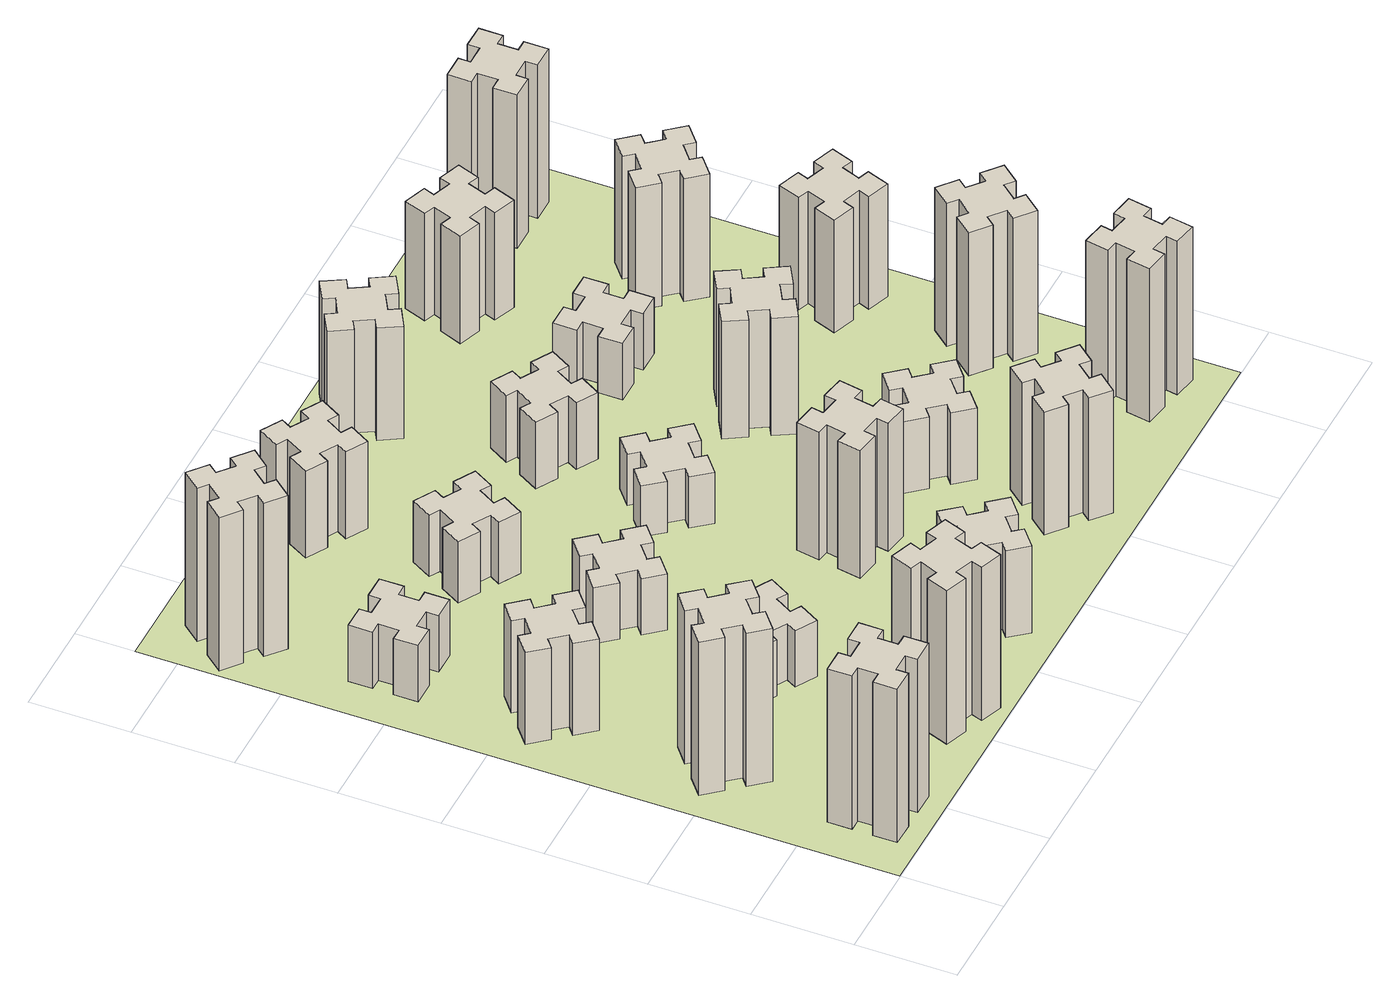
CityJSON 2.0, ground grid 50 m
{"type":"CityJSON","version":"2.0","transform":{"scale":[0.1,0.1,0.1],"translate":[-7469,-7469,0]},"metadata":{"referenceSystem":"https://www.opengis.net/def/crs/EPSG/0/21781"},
"CityObjects":{
"building1":{"type":"Building","attributes":{"class":"1000","function":"1000","usage":"1000","yearOfConstruction":2016,"roofType":"1000","measuredHeight":90,"storeysAboveGround":30,"storeysBelowGround":0},"geometry":[{"type":"Solid","lod":"1","boundaries":[[[[0,1,2,3,4,5,6,7,8,9,10,11,12,13,14,15,16,17,18,19]],[[17,16,20,21]],[[16,15,22,20]],[[15,14,23,22]],[[14,13,24,23]],[[13,12,25,24]],[[12,11,26,25]],[[11,10,27,26]],[[10,9,28,27]],[[9,8,29,28]],[[8,7,30,29]],[[7,6,31,30]],[[6,5,32,31]],[[5,4,33,32]],[[4,3,34,33]],[[3,2,35,34]],[[2,1,36,35]],[[1,0,37,36]],[[0,19,38,37]],[[19,18,39,38]],[[18,17,21,39]],[[24,25,26,27,28,29,30,31,32,33,34,35,36,37,38,39,21,20,22,23]]]]}]},
"building2":{"type":"Building","attributes":{"class":"1000","function":"1000","usage":"1000","yearOfConstruction":2016,"roofType":"1000","measuredHeight":90,"storeysAboveGround":30,"storeysBelowGround":0},"geometry":[{"type":"Solid","lod":"1","boundaries":[[[[40,41,42,43,44,45,46,47,48,49,50,51,52,53,54,55,56,57,58,59]],[[57,56,60,61]],[[56,55,62,60]],[[55,54,63,62]],[[54,53,64,63]],[[53,52,65,64]],[[52,51,66,65]],[[51,50,67,66]],[[50,49,68,67]],[[49,48,69,68]],[[48,47,70,69]],[[47,46,71,70]],[[46,45,72,71]],[[45,44,73,72]],[[44,43,74,73]],[[43,42,75,74]],[[42,41,76,75]],[[41,40,77,76]],[[40,59,78,77]],[[59,58,79,78]],[[58,57,61,79]],[[64,65,66,67,68,69,70,71,72,73,74,75,76,77,78,79,61,60,62,63]]]]}]},
"building3":{"type":"Building","attributes":{"class":"1000","function":"1000","usage":"1000","yearOfConstruction":2016,"roofType":"1000","measuredHeight":54,"storeysAboveGround":30,"storeysBelowGround":0},"geometry":[{"type":"Solid","lod":"1","boundaries":[[[[80,81,82,83,84,85,86,87,88,89,90,91,92,93,94,95,96,97,98,99]],[[97,96,100,101]],[[96,95,102,100]],[[95,94,103,102]],[[94,93,104,103]],[[93,92,105,104]],[[92,91,106,105]],[[91,90,107,106]],[[90,89,108,107]],[[89,88,109,108]],[[88,87,110,109]],[[87,86,111,110]],[[86,85,112,111]],[[85,84,113,112]],[[84,83,114,113]],[[83,82,115,114]],[[82,81,116,115]],[[81,80,117,116]],[[80,99,118,117]],[[99,98,119,118]],[[98,97,101,119]],[[104,105,106,107,108,109,110,111,112,113,114,115,116,117,118,119,101,100,102,103]]]]}]},
"building4":{"type":"Building","attributes":{"class":"1000","function":"1000","usage":"1000","yearOfConstruction":2016,"roofType":"1000","measuredHeight":33,"storeysAboveGround":30,"storeysBelowGround":0},"geometry":[{"type":"Solid","lod":"1","boundaries":[[[[120,121,122,123,124,125,126,127,128,129,130,131,132,133,134,135,136,137,138,139]],[[137,136,140,141]],[[136,135,142,140]],[[135,134,143,142]],[[134,133,144,143]],[[133,132,145,144]],[[132,131,146,145]],[[131,130,147,146]],[[130,129,148,147]],[[129,128,149,148]],[[128,127,150,149]],[[127,126,151,150]],[[126,125,152,151]],[[125,124,153,152]],[[124,123,154,153]],[[123,122,155,154]],[[122,121,156,155]],[[121,120,157,156]],[[120,139,158,157]],[[139,138,159,158]],[[138,137,141,159]],[[144,145,146,147,148,149,150,151,152,153,154,155,156,157,158,159,141,140,142,143]]]]}]},
"building5":{"type":"Building","attributes":{"class":"1000","function":"1000","usage":"1000","yearOfConstruction":2016,"roofType":"1000","measuredHeight":90,"storeysAboveGround":30,"storeysBelowGround":0},"geometry":[{"type":"Solid","lod":"1","boundaries":[[[[160,161,162,163,164,165,166,167,168,169,170,171,172,173,174,175,176,177,178,179]],[[177,176,180,181]],[[176,175,182,180]],[[175,174,183,182]],[[174,173,184,183]],[[173,172,185,184]],[[172,171,186,185]],[[171,170,187,186]],[[170,169,188,187]],[[169,168,189,188]],[[168,167,190,189]],[[167,166,191,190]],[[166,165,192,191]],[[165,164,193,192]],[[164,163,194,193]],[[163,162,195,194]],[[162,161,196,195]],[[161,160,197,196]],[[160,179,198,197]],[[179,178,199,198]],[[178,177,181,199]],[[184,185,186,187,188,189,190,191,192,193,194,195,196,197,198,199,181,180,182,183]]]]}]},
"building6":{"type":"Building","attributes":{"class":"1000","function":"1000","usage":"1000","yearOfConstruction":2016,"roofType":"1000","measuredHeight":90,"storeysAboveGround":30,"storeysBelowGround":0},"geometry":[{"type":"Solid","lod":"1","boundaries":[[[[200,201,202,203,204,205,206,207,208,209,210,211,212,213,214,215,216,217,218,219]],[[217,216,220,221]],[[216,215,222,220]],[[215,214,223,222]],[[214,213,224,223]],[[213,212,225,224]],[[212,211,226,225]],[[211,210,227,226]],[[210,209,228,227]],[[209,208,229,228]],[[208,207,230,229]],[[207,206,231,230]],[[206,205,232,231]],[[205,204,233,232]],[[204,203,234,233]],[[203,202,235,234]],[[202,201,236,235]],[[201,200,237,236]],[[200,219,238,237]],[[219,218,239,238]],[[218,217,221,239]],[[224,225,226,227,228,229,230,231,232,233,234,235,236,237,238,239,221,220,222,223]]]]}]},
"building7":{"type":"Building","attributes":{"class":"1000","function":"1000","usage":"1000","yearOfConstruction":2016,"roofType":"1000","measuredHeight":33,"storeysAboveGround":30,"storeysBelowGround":0},"geometry":[{"type":"Solid","lod":"1","boundaries":[[[[240,241,242,243,244,245,246,247,248,249,250,251,252,253,254,255,256,257,258,259]],[[257,256,260,261]],[[256,255,262,260]],[[255,254,263,262]],[[254,253,264,263]],[[253,252,265,264]],[[252,251,266,265]],[[251,250,267,266]],[[250,249,268,267]],[[249,248,269,268]],[[248,247,270,269]],[[247,246,271,270]],[[246,245,272,271]],[[245,244,273,272]],[[244,243,274,273]],[[243,242,275,274]],[[242,241,276,275]],[[241,240,277,276]],[[240,259,278,277]],[[259,258,279,278]],[[258,257,261,279]],[[264,265,266,267,268,269,270,271,272,273,274,275,276,277,278,279,261,260,262,263]]]]}]},
"building8":{"type":"Building","attributes":{"class":"1000","function":"1000","usage":"1000","yearOfConstruction":2016,"roofType":"1000","measuredHeight":33,"storeysAboveGround":30,"storeysBelowGround":0},"geometry":[{"type":"Solid","lod":"1","boundaries":[[[[280,281,282,283,284,285,286,287,288,289,290,291,292,293,294,295,296,297,298,299]],[[297,296,300,301]],[[296,295,302,300]],[[295,294,303,302]],[[294,293,304,303]],[[293,292,305,304]],[[292,291,306,305]],[[291,290,307,306]],[[290,289,308,307]],[[289,288,309,308]],[[288,287,310,309]],[[287,286,311,310]],[[286,285,312,311]],[[285,284,313,312]],[[284,283,314,313]],[[283,282,315,314]],[[282,281,316,315]],[[281,280,317,316]],[[280,299,318,317]],[[299,298,319,318]],[[298,297,301,319]],[[304,305,306,307,308,309,310,311,312,313,314,315,316,317,318,319,301,300,302,303]]]]}]},
"building9":{"type":"Building","attributes":{"class":"1000","function":"1000","usage":"1000","yearOfConstruction":2016,"roofType":"1000","measuredHeight":51,"storeysAboveGround":30,"storeysBelowGround":0},"geometry":[{"type":"Solid","lod":"1","boundaries":[[[[320,321,322,323,324,325,326,327,328,329,330,331,332,333,334,335,336,337,338,339]],[[337,336,340,341]],[[336,335,342,340]],[[335,334,343,342]],[[334,333,344,343]],[[333,332,345,344]],[[332,331,346,345]],[[331,330,347,346]],[[330,329,348,347]],[[329,328,349,348]],[[328,327,350,349]],[[327,326,351,350]],[[326,325,352,351]],[[325,324,353,352]],[[324,323,354,353]],[[323,322,355,354]],[[322,321,356,355]],[[321,320,357,356]],[[320,339,358,357]],[[339,338,359,358]],[[338,337,341,359]],[[344,345,346,347,348,349,350,351,352,353,354,355,356,357,358,359,341,340,342,343]]]]}]},
"building10":{"type":"Building","attributes":{"class":"1000","function":"1000","usage":"1000","yearOfConstruction":2016,"roofType":"1000","measuredHeight":36,"storeysAboveGround":30,"storeysBelowGround":0},"geometry":[{"type":"Solid","lod":"1","boundaries":[[[[360,361,362,363,364,365,366,367,368,369,370,371,372,373,374,375,376,377,378,379]],[[377,376,380,381]],[[376,375,382,380]],[[375,374,383,382]],[[374,373,384,383]],[[373,372,385,384]],[[372,371,386,385]],[[371,370,387,386]],[[370,369,388,387]],[[369,368,389,388]],[[368,367,390,389]],[[367,366,391,390]],[[366,365,392,391]],[[365,364,393,392]],[[364,363,394,393]],[[363,362,395,394]],[[362,361,396,395]],[[361,360,397,396]],[[360,379,398,397]],[[379,378,399,398]],[[378,377,381,399]],[[384,385,386,387,388,389,390,391,392,393,394,395,396,397,398,399,381,380,382,383]]]]}]},
"building11":{"type":"Building","attributes":{"class":"1000","function":"1000","usage":"1000","yearOfConstruction":2016,"roofType":"1000","measuredHeight":51,"storeysAboveGround":30,"storeysBelowGround":0},"geometry":[{"type":"Solid","lod":"1","boundaries":[[[[400,401,402,403,404,405,406,407,408,409,410,411,412,413,414,415,416,417,418,419]],[[417,416,420,421]],[[416,415,422,420]],[[415,414,423,422]],[[414,413,424,423]],[[413,412,425,424]],[[412,411,426,425]],[[411,410,427,426]],[[410,409,428,427]],[[409,408,429,428]],[[408,407,430,429]],[[407,406,431,430]],[[406,405,432,431]],[[405,404,433,432]],[[404,403,434,433]],[[403,402,435,434]],[[402,401,436,435]],[[401,400,437,436]],[[400,419,438,437]],[[419,418,439,438]],[[418,417,421,439]],[[424,425,426,427,428,429,430,431,432,433,434,435,436,437,438,439,421,420,422,423]]]]}]},
"building12":{"type":"Building","attributes":{"class":"1000","function":"1000","usage":"1000","yearOfConstruction":2016,"roofType":"1000","measuredHeight":75,"storeysAboveGround":30,"storeysBelowGround":0},"geometry":[{"type":"Solid","lod":"1","boundaries":[[[[440,441,442,443,444,445,446,447,448,449,450,451,452,453,454,455,456,457,458,459]],[[457,456,460,461]],[[456,455,462,460]],[[455,454,463,462]],[[454,453,464,463]],[[453,452,465,464]],[[452,451,466,465]],[[451,450,467,466]],[[450,449,468,467]],[[449,448,469,468]],[[448,447,470,469]],[[447,446,471,470]],[[446,445,472,471]],[[445,444,473,472]],[[444,443,474,473]],[[443,442,475,474]],[[442,441,476,475]],[[441,440,477,476]],[[440,459,478,477]],[[459,458,479,478]],[[458,457,461,479]],[[464,465,466,467,468,469,470,471,472,473,474,475,476,477,478,479,461,460,462,463]]]]}]},
"building13":{"type":"Building","attributes":{"class":"1000","function":"1000","usage":"1000","yearOfConstruction":2016,"roofType":"1000","measuredHeight":30,"storeysAboveGround":30,"storeysBelowGround":0},"geometry":[{"type":"Solid","lod":"1","boundaries":[[[[480,481,482,483,484,485,486,487,488,489,490,491,492,493,494,495,496,497,498,499]],[[497,496,500,501]],[[496,495,502,500]],[[495,494,503,502]],[[494,493,504,503]],[[493,492,505,504]],[[492,491,506,505]],[[491,490,507,506]],[[490,489,508,507]],[[489,488,509,508]],[[488,487,510,509]],[[487,486,511,510]],[[486,485,512,511]],[[485,484,513,512]],[[484,483,514,513]],[[483,482,515,514]],[[482,481,516,515]],[[481,480,517,516]],[[480,499,518,517]],[[499,498,519,518]],[[498,497,501,519]],[[504,505,506,507,508,509,510,511,512,513,514,515,516,517,518,519,501,500,502,503]]]]}]},
"building14":{"type":"Building","attributes":{"class":"1000","function":"1000","usage":"1000","yearOfConstruction":2016,"roofType":"1000","measuredHeight":72,"storeysAboveGround":30,"storeysBelowGround":0},"geometry":[{"type":"Solid","lod":"1","boundaries":[[[[520,521,522,523,524,525,526,527,528,529,530,531,532,533,534,535,536,537,538,539]],[[537,536,540,541]],[[536,535,542,540]],[[535,534,543,542]],[[534,533,544,543]],[[533,532,545,544]],[[532,531,546,545]],[[531,530,547,546]],[[530,529,548,547]],[[529,528,549,548]],[[528,527,550,549]],[[527,526,551,550]],[[526,525,552,551]],[[525,524,553,552]],[[524,523,554,553]],[[523,522,555,554]],[[522,521,556,555]],[[521,520,557,556]],[[520,539,558,557]],[[539,538,559,558]],[[538,537,541,559]],[[544,545,546,547,548,549,550,551,552,553,554,555,556,557,558,559,541,540,542,543]]]]}]},
"building15":{"type":"Building","attributes":{"class":"1000","function":"1000","usage":"1000","yearOfConstruction":2016,"roofType":"1000","measuredHeight":39,"storeysAboveGround":30,"storeysBelowGround":0},"geometry":[{"type":"Solid","lod":"1","boundaries":[[[[560,561,562,563,564,565,566,567,568,569,570,571,572,573,574,575,576,577,578,579]],[[577,576,580,581]],[[576,575,582,580]],[[575,574,583,582]],[[574,573,584,583]],[[573,572,585,584]],[[572,571,586,585]],[[571,570,587,586]],[[570,569,588,587]],[[569,568,589,588]],[[568,567,590,589]],[[567,566,591,590]],[[566,565,592,591]],[[565,564,593,592]],[[564,563,594,593]],[[563,562,595,594]],[[562,561,596,595]],[[561,560,597,596]],[[560,579,598,597]],[[579,578,599,598]],[[578,577,581,599]],[[584,585,586,587,588,589,590,591,592,593,594,595,596,597,598,599,581,580,582,583]]]]}]},
"building16":{"type":"Building","attributes":{"class":"1000","function":"1000","usage":"1000","yearOfConstruction":2016,"roofType":"1000","measuredHeight":66,"storeysAboveGround":30,"storeysBelowGround":0},"geometry":[{"type":"Solid","lod":"1","boundaries":[[[[600,601,602,603,604,605,606,607,608,609,610,611,612,613,614,615,616,617,618,619]],[[617,616,620,621]],[[616,615,622,620]],[[615,614,623,622]],[[614,613,624,623]],[[613,612,625,624]],[[612,611,626,625]],[[611,610,627,626]],[[610,609,628,627]],[[609,608,629,628]],[[608,607,630,629]],[[607,606,631,630]],[[606,605,632,631]],[[605,604,633,632]],[[604,603,634,633]],[[603,602,635,634]],[[602,601,636,635]],[[601,600,637,636]],[[600,619,638,637]],[[619,618,639,638]],[[618,617,621,639]],[[624,625,626,627,628,629,630,631,632,633,634,635,636,637,638,639,621,620,622,623]]]]}]},
"building17":{"type":"Building","attributes":{"class":"1000","function":"1000","usage":"1000","yearOfConstruction":2016,"roofType":"1000","measuredHeight":42,"storeysAboveGround":30,"storeysBelowGround":0},"geometry":[{"type":"Solid","lod":"1","boundaries":[[[[640,641,642,643,644,645,646,647,648,649,650,651,652,653,654,655,656,657,658,659]],[[657,656,660,661]],[[656,655,662,660]],[[655,654,663,662]],[[654,653,664,663]],[[653,652,665,664]],[[652,651,666,665]],[[651,650,667,666]],[[650,649,668,667]],[[649,648,669,668]],[[648,647,670,669]],[[647,646,671,670]],[[646,645,672,671]],[[645,644,673,672]],[[644,643,674,673]],[[643,642,675,674]],[[642,641,676,675]],[[641,640,677,676]],[[640,659,678,677]],[[659,658,679,678]],[[658,657,661,679]],[[664,665,666,667,668,669,670,671,672,673,674,675,676,677,678,679,661,660,662,663]]]]}]},
"building18":{"type":"Building","attributes":{"class":"1000","function":"1000","usage":"1000","yearOfConstruction":2016,"roofType":"1000","measuredHeight":69,"storeysAboveGround":30,"storeysBelowGround":0},"geometry":[{"type":"Solid","lod":"1","boundaries":[[[[680,681,682,683,684,685,686,687,688,689,690,691,692,693,694,695,696,697,698,699]],[[697,696,700,701]],[[696,695,702,700]],[[695,694,703,702]],[[694,693,704,703]],[[693,692,705,704]],[[692,691,706,705]],[[691,690,707,706]],[[690,689,708,707]],[[689,688,709,708]],[[688,687,710,709]],[[687,686,711,710]],[[686,685,712,711]],[[685,684,713,712]],[[684,683,714,713]],[[683,682,715,714]],[[682,681,716,715]],[[681,680,717,716]],[[680,699,718,717]],[[699,698,719,718]],[[698,697,701,719]],[[704,705,706,707,708,709,710,711,712,713,714,715,716,717,718,719,701,700,702,703]]]]}]},
"building19":{"type":"Building","attributes":{"class":"1000","function":"1000","usage":"1000","yearOfConstruction":2016,"roofType":"1000","measuredHeight":33,"storeysAboveGround":30,"storeysBelowGround":0},"geometry":[{"type":"Solid","lod":"1","boundaries":[[[[720,721,722,723,724,725,726,727,728,729,730,731,732,733,734,735,736,737,738,739]],[[737,736,740,741]],[[736,735,742,740]],[[735,734,743,742]],[[734,733,744,743]],[[733,732,745,744]],[[732,731,746,745]],[[731,730,747,746]],[[730,729,748,747]],[[729,728,749,748]],[[728,727,750,749]],[[727,726,751,750]],[[726,725,752,751]],[[725,724,753,752]],[[724,723,754,753]],[[723,722,755,754]],[[722,721,756,755]],[[721,720,757,756]],[[720,739,758,757]],[[739,738,759,758]],[[738,737,741,759]],[[744,745,746,747,748,749,750,751,752,753,754,755,756,757,758,759,741,740,742,743]]]]}]},
"building20":{"type":"Building","attributes":{"class":"1000","function":"1000","usage":"1000","yearOfConstruction":2016,"roofType":"1000","measuredHeight":90,"storeysAboveGround":30,"storeysBelowGround":0},"geometry":[{"type":"Solid","lod":"1","boundaries":[[[[760,761,762,763,764,765,766,767,768,769,770,771,772,773,774,775,776,777,778,779]],[[777,776,780,781]],[[776,775,782,780]],[[775,774,783,782]],[[774,773,784,783]],[[773,772,785,784]],[[772,771,786,785]],[[771,770,787,786]],[[770,769,788,787]],[[769,768,789,788]],[[768,767,790,789]],[[767,766,791,790]],[[766,765,792,791]],[[765,764,793,792]],[[764,763,794,793]],[[763,762,795,794]],[[762,761,796,795]],[[761,760,797,796]],[[760,779,798,797]],[[779,778,799,798]],[[778,777,781,799]],[[784,785,786,787,788,789,790,791,792,793,794,795,796,797,798,799,781,780,782,783]]]]}]},
"building21":{"type":"Building","attributes":{"class":"1000","function":"1000","usage":"1000","yearOfConstruction":2016,"roofType":"1000","measuredHeight":63,"storeysAboveGround":30,"storeysBelowGround":0},"geometry":[{"type":"Solid","lod":"1","boundaries":[[[[800,801,802,803,804,805,806,807,808,809,810,811,812,813,814,815,816,817,818,819]],[[817,816,820,821]],[[816,815,822,820]],[[815,814,823,822]],[[814,813,824,823]],[[813,812,825,824]],[[812,811,826,825]],[[811,810,827,826]],[[810,809,828,827]],[[809,808,829,828]],[[808,807,830,829]],[[807,806,831,830]],[[806,805,832,831]],[[805,804,833,832]],[[804,803,834,833]],[[803,802,835,834]],[[802,801,836,835]],[[801,800,837,836]],[[800,819,838,837]],[[819,818,839,838]],[[818,817,821,839]],[[824,825,826,827,828,829,830,831,832,833,834,835,836,837,838,839,821,820,822,823]]]]}]},
"building22":{"type":"Building","attributes":{"class":"1000","function":"1000","usage":"1000","yearOfConstruction":2016,"roofType":"1000","measuredHeight":84,"storeysAboveGround":30,"storeysBelowGround":0},"geometry":[{"type":"Solid","lod":"1","boundaries":[[[[840,841,842,843,844,845,846,847,848,849,850,851,852,853,854,855,856,857,858,859]],[[857,856,860,861]],[[856,855,862,860]],[[855,854,863,862]],[[854,853,864,863]],[[853,852,865,864]],[[852,851,866,865]],[[851,850,867,866]],[[850,849,868,867]],[[849,848,869,868]],[[848,847,870,869]],[[847,846,871,870]],[[846,845,872,871]],[[845,844,873,872]],[[844,843,874,873]],[[843,842,875,874]],[[842,841,876,875]],[[841,840,877,876]],[[840,859,878,877]],[[859,858,879,878]],[[858,857,861,879]],[[864,865,866,867,868,869,870,871,872,873,874,875,876,877,878,879,861,860,862,863]]]]}]},
"building23":{"type":"Building","attributes":{"class":"1000","function":"1000","usage":"1000","yearOfConstruction":2016,"roofType":"1000","measuredHeight":66,"storeysAboveGround":30,"storeysBelowGround":0},"geometry":[{"type":"Solid","lod":"1","boundaries":[[[[880,881,882,883,884,885,886,887,888,889,890,891,892,893,894,895,896,897,898,899]],[[897,896,900,901]],[[896,895,902,900]],[[895,894,903,902]],[[894,893,904,903]],[[893,892,905,904]],[[892,891,906,905]],[[891,890,907,906]],[[890,889,908,907]],[[889,888,909,908]],[[888,887,910,909]],[[887,886,911,910]],[[886,885,912,911]],[[885,884,913,912]],[[884,883,914,913]],[[883,882,915,914]],[[882,881,916,915]],[[881,880,917,916]],[[880,899,918,917]],[[899,898,919,918]],[[898,897,901,919]],[[904,905,906,907,908,909,910,911,912,913,914,915,916,917,918,919,901,900,902,903]]]]}]},
"building24":{"type":"Building","attributes":{"class":"1000","function":"1000","usage":"1000","yearOfConstruction":2016,"roofType":"1000","measuredHeight":72,"storeysAboveGround":30,"storeysBelowGround":0},"geometry":[{"type":"Solid","lod":"1","boundaries":[[[[920,921,922,923,924,925,926,927,928,929,930,931,932,933,934,935,936,937,938,939]],[[937,936,940,941]],[[936,935,942,940]],[[935,934,943,942]],[[934,933,944,943]],[[933,932,945,944]],[[932,931,946,945]],[[931,930,947,946]],[[930,929,948,947]],[[929,928,949,948]],[[928,927,950,949]],[[927,926,951,950]],[[926,925,952,951]],[[925,924,953,952]],[[924,923,954,953]],[[923,922,955,954]],[[922,921,956,955]],[[921,920,957,956]],[[920,939,958,957]],[[939,938,959,958]],[[938,937,941,959]],[[944,945,946,947,948,949,950,951,952,953,954,955,956,957,958,959,941,940,942,943]]]]}]},
"building25":{"type":"Building","attributes":{"class":"1000","function":"1000","usage":"1000","yearOfConstruction":2016,"roofType":"1000","measuredHeight":90,"storeysAboveGround":30,"storeysBelowGround":0},"geometry":[{"type":"Solid","lod":"1","boundaries":[[[[960,961,962,963,964,965,966,967,968,969,970,971,972,973,974,975,976,977,978,979]],[[977,976,980,981]],[[976,975,982,980]],[[975,974,983,982]],[[974,973,984,983]],[[973,972,985,984]],[[972,971,986,985]],[[971,970,987,986]],[[970,969,988,987]],[[969,968,989,988]],[[968,967,990,989]],[[967,966,991,990]],[[966,965,992,991]],[[965,964,993,992]],[[964,963,994,993]],[[963,962,995,994]],[[962,961,996,995]],[[961,960,997,996]],[[960,979,998,997]],[[979,978,999,998]],[[978,977,981,999]],[[984,985,986,987,988,989,990,991,992,993,994,995,996,997,998,999,981,980,982,983]]]]}]},
"landuse1":{"type":"LandUse","attributes":{"name":"plot1","function":"1010"},"geometry":[{"type":"MultiSurface","lod":"1","boundaries":[[[1000,1001,1002,1003]]]}]}
},
"vertices":[
[265,325,0],[265,225,0],[205,225,0],[205,105,0],[325,105,0],[325,165,0],[425,165,0],[425,105,0],[545,105,0],[545,225,0],[485,225,0],[485,325,0],[545,325,0],[545,445,0],[425,445,0],[425,385,0],[325,385,0],[325,445,0],[205,445,0],[205,325,0],[325,385,900],[325,445,900],[425,385,900],[425,445,900],[545,445,900],[545,325,900],[485,325,900],[485,225,900],[545,225,900],[545,105,900],[425,105,900],[425,165,900],[325,165,900],[325,105,900],[205,105,900],[205,225,900],[265,225,900],[265,325,900],[205,325,900],[205,445,900],
[492,1048,0],[427,1124,0],[473,1163,0],[396,1255,0],[304,1178,0],[343,1132,0],[266,1067,0],[228,1113,0],[136,1036,0],[213,944,0],[259,983,0],[323,906,0],[277,868,0],[354,776,0],[446,853,0],[408,899,0],[484,963,0],[523,917,0],[615,994,0],[538,1086,0],[484,963,900],[523,917,900],[408,899,900],[446,853,900],[354,776,900],[277,868,900],[323,906,900],[259,983,900],[213,944,900],[136,1036,900],[228,1113,900],[266,1067,900],[343,1132,900],[304,1178,900],[396,1255,900],[473,1163,900],[427,1124,900],[492,1048,900],[538,1086,900],[615,994,900],
[492,1888,0],[427,1964,0],[473,2003,0],[396,2095,0],[304,2018,0],[343,1972,0],[266,1907,0],[228,1953,0],[136,1876,0],[213,1784,0],[259,1823,0],[323,1746,0],[277,1708,0],[354,1616,0],[446,1693,0],[408,1739,0],[484,1803,0],[523,1757,0],[615,1834,0],[538,1926,0],[484,1803,540],[523,1757,540],[408,1739,540],[446,1693,540],[354,1616,540],[277,1708,540],[323,1746,540],[259,1823,540],[213,1784,540],[136,1876,540],[228,1953,540],[266,1907,540],[343,1972,540],[304,2018,540],[396,2095,540],[473,2003,540],[427,1964,540],[492,1888,540],[538,1926,540],[615,1834,540],
[485,2545,0],[485,2645,0],[545,2645,0],[545,2765,0],[425,2765,0],[425,2705,0],[325,2705,0],[325,2765,0],[205,2765,0],[205,2645,0],[265,2645,0],[265,2545,0],[205,2545,0],[205,2425,0],[325,2425,0],[325,2485,0],[425,2485,0],[425,2425,0],[545,2425,0],[545,2545,0],[425,2485,330],[425,2425,330],[325,2485,330],[325,2425,330],[205,2425,330],[205,2545,330],[265,2545,330],[265,2645,330],[205,2645,330],[205,2765,330],[325,2765,330],[325,2705,330],[425,2705,330],[425,2765,330],[545,2765,330],[545,2645,330],[485,2645,330],[485,2545,330],[545,2545,330],[545,2425,330],
[1029,360,0],[995,266,0],[939,287,0],[897,174,0],[1010,133,0],[1031,189,0],[1125,155,0],[1104,99,0],[1217,57,0],[1258,170,0],[1202,191,0],[1236,285,0],[1292,264,0],[1333,377,0],[1220,418,0],[1200,362,0],[1106,396,0],[1127,452,0],[1014,493,0],[973,380,0],[1106,396,900],[1127,452,900],[1200,362,900],[1220,418,900],[1333,377,900],[1292,264,900],[1236,285,900],[1202,191,900],[1258,170,900],[1217,57,900],[1104,99,900],[1125,155,900],[1031,189,900],[1010,133,900],[897,174,900],[939,287,900],[995,266,900],[1029,360,900],[973,380,900],[1014,493,900],
[384,3387,0],[308,3452,0],[346,3498,0],[254,3575,0],[177,3483,0],[223,3444,0],[159,3368,0],[113,3406,0],[36,3314,0],[128,3237,0],[166,3283,0],[243,3219,0],[204,3173,0],[296,3096,0],[373,3188,0],[327,3226,0],[392,3303,0],[438,3264,0],[515,3356,0],[423,3433,0],[392,3303,900],[438,3264,900],[327,3226,900],[373,3188,900],[296,3096,900],[204,3173,900],[243,3219,900],[166,3283,900],[128,3237,900],[36,3314,900],[113,3406,900],[159,3368,900],[223,3444,900],[177,3483,900],[254,3575,900],[346,3498,900],[308,3452,900],[384,3387,900],[423,3433,900],[515,3356,900],
[1086,1017,0],[1136,1104,0],[1188,1074,0],[1248,1178,0],[1144,1238,0],[1114,1186,0],[1027,1236,0],[1057,1288,0],[953,1348,0],[893,1244,0],[945,1214,0],[895,1127,0],[843,1157,0],[783,1053,0],[887,993,0],[917,1045,0],[1004,995,0],[974,943,0],[1078,883,0],[1138,987,0],[1004,995,330],[974,943,330],[917,1045,330],[887,993,330],[783,1053,330],[843,1157,330],[895,1127,330],[945,1214,330],[893,1244,330],[953,1348,330],[1057,1288,330],[1027,1236,330],[1114,1186,330],[1144,1238,330],[1248,1178,330],[1188,1074,330],[1136,1104,330],[1086,1017,330],[1138,987,330],[1078,883,330],
[1083,1972,0],[1006,1907,0],[968,1953,0],[876,1876,0],[953,1784,0],[999,1823,0],[1063,1746,0],[1017,1708,0],[1094,1616,0],[1186,1693,0],[1148,1739,0],[1224,1803,0],[1263,1757,0],[1355,1834,0],[1278,1926,0],[1232,1888,0],[1167,1964,0],[1213,2003,0],[1136,2095,0],[1044,2018,0],[1167,1964,330],[1213,2003,330],[1232,1888,330],[1278,1926,330],[1355,1834,330],[1263,1757,330],[1224,1803,330],[1148,1739,330],[1186,1693,330],[1094,1616,330],[1017,1708,330],[1063,1746,330],[999,1823,330],[953,1784,330],[876,1876,330],[968,1953,330],[1006,1907,330],[1083,1972,330],[1044,2018,330],[1136,2095,330],
[1639,343,0],[1703,266,0],[1657,228,0],[1734,136,0],[1826,213,0],[1788,259,0],[1864,323,0],[1903,277,0],[1995,354,0],[1918,446,0],[1872,408,0],[1807,484,0],[1853,523,0],[1776,615,0],[1684,538,0],[1723,492,0],[1646,427,0],[1608,473,0],[1516,396,0],[1593,304,0],[1646,427,510],[1608,473,510],[1723,492,510],[1684,538,510],[1776,615,510],[1853,523,510],[1807,484,510],[1872,408,510],[1918,446,510],[1995,354,510],[1903,277,510],[1864,323,510],[1788,259,510],[1826,213,510],[1734,136,510],[1657,228,510],[1703,266,510],[1639,343,510],[1593,304,510],[1516,396,510],
[1017,2525,0],[1104,2475,0],[1074,2423,0],[1178,2363,0],[1238,2467,0],[1186,2497,0],[1236,2584,0],[1288,2554,0],[1348,2658,0],[1244,2718,0],[1214,2666,0],[1127,2716,0],[1157,2768,0],[1053,2828,0],[993,2724,0],[1045,2694,0],[995,2607,0],[943,2637,0],[883,2533,0],[987,2473,0],[995,2607,360],[943,2637,360],[1045,2694,360],[993,2724,360],[1053,2828,360],[1157,2768,360],[1127,2716,360],[1214,2666,360],[1244,2718,360],[1348,2658,360],[1288,2554,360],[1236,2584,360],[1186,2497,360],[1238,2467,360],[1178,2363,360],[1074,2423,360],[1104,2475,360],[1017,2525,360],[987,2473,360],[883,2533,360],
[1214,3406,0],[1127,3456,0],[1157,3508,0],[1053,3568,0],[993,3464,0],[1045,3434,0],[995,3347,0],[943,3377,0],[883,3273,0],[987,3213,0],[1017,3265,0],[1104,3215,0],[1074,3163,0],[1178,3103,0],[1238,3207,0],[1186,3237,0],[1236,3324,0],[1288,3294,0],[1348,3398,0],[1244,3458,0],[1236,3324,510],[1288,3294,510],[1186,3237,510],[1238,3207,510],[1178,3103,510],[1074,3163,510],[1104,3215,510],[1017,3265,510],[987,3213,510],[883,3273,510],[943,3377,510],[995,3347,510],[1045,3434,510],[993,3464,510],[1053,3568,510],[1157,3508,510],[1127,3456,510],[1214,3406,510],[1244,3458,510],[1348,3398,510],
[2055,1047,0],[2072,1145,0],[2131,1135,0],[2152,1253,0],[2034,1274,0],[2024,1215,0],[1925,1232,0],[1936,1291,0],[1817,1312,0],[1797,1194,0],[1856,1184,0],[1838,1085,0],[1779,1096,0],[1758,977,0],[1877,957,0],[1887,1016,0],[1985,998,0],[1975,939,0],[2093,918,0],[2114,1037,0],[1985,998,750],[1975,939,750],[1887,1016,750],[1877,957,750],[1758,977,750],[1779,1096,750],[1838,1085,750],[1856,1184,750],[1797,1194,750],[1817,1312,750],[1936,1291,750],[1925,1232,750],[2024,1215,750],[2034,1274,750],[2152,1253,750],[2131,1135,750],[2072,1145,750],[2055,1047,750],[2114,1037,750],[2093,918,750],
[1972,1988,0],[1907,2064,0],[1953,2103,0],[1876,2195,0],[1784,2118,0],[1823,2072,0],[1746,2007,0],[1708,2053,0],[1616,1976,0],[1693,1884,0],[1739,1923,0],[1803,1846,0],[1757,1808,0],[1834,1716,0],[1926,1793,0],[1888,1839,0],[1964,1903,0],[2003,1857,0],[2095,1934,0],[2018,2026,0],[1964,1903,300],[2003,1857,300],[1888,1839,300],[1926,1793,300],[1834,1716,300],[1757,1808,300],[1803,1846,300],[1739,1923,300],[1693,1884,300],[1616,1976,300],[1708,2053,300],[1746,2007,300],[1823,2072,300],[1784,2118,300],[1876,2195,300],[1953,2103,300],[1907,2064,300],[1972,1988,300],[2018,2026,300],[2095,1934,300],
[2486,323,0],[2563,259,0],[2524,213,0],[2616,136,0],[2693,228,0],[2647,266,0],[2712,343,0],[2758,304,0],[2835,396,0],[2743,473,0],[2704,427,0],[2628,492,0],[2666,538,0],[2574,615,0],[2497,523,0],[2543,484,0],[2479,408,0],[2433,446,0],[2356,354,0],[2448,277,0],[2479,408,720],[2433,446,720],[2543,484,720],[2497,523,720],[2574,615,720],[2666,538,720],[2628,492,720],[2704,427,720],[2743,473,720],[2835,396,720],[2758,304,720],[2712,343,720],[2647,266,720],[2693,228,720],[2616,136,720],[2524,213,720],[2563,259,720],[2486,323,720],[2448,277,720],[2356,354,720],
[2026,2497,0],[2076,2584,0],[2128,2554,0],[2188,2658,0],[2084,2718,0],[2054,2666,0],[1967,2716,0],[1997,2768,0],[1893,2828,0],[1833,2724,0],[1885,2694,0],[1835,2607,0],[1783,2637,0],[1723,2533,0],[1827,2473,0],[1857,2525,0],[1944,2475,0],[1914,2423,0],[2018,2363,0],[2078,2467,0],[1944,2475,390],[1914,2423,390],[1857,2525,390],[1827,2473,390],[1723,2533,390],[1783,2637,390],[1835,2607,390],[1885,2694,390],[1833,2724,390],[1893,2828,390],[1997,2768,390],[1967,2716,390],[2054,2666,390],[2084,2718,390],[2188,2658,390],[2128,2554,390],[2076,2584,390],[2026,2497,390],[2078,2467,390],[2018,2363,390],
[1844,3556,0],[1757,3506,0],[1727,3558,0],[1623,3498,0],[1683,3394,0],[1735,3424,0],[1785,3337,0],[1733,3307,0],[1793,3203,0],[1897,3263,0],[1867,3315,0],[1954,3365,0],[1984,3313,0],[2088,3373,0],[2028,3477,0],[1976,3447,0],[1926,3534,0],[1978,3564,0],[1918,3668,0],[1814,3608,0],[1926,3534,660],[1978,3564,660],[1976,3447,660],[2028,3477,660],[2088,3373,660],[1984,3313,660],[1954,3365,660],[1867,3315,660],[1897,3263,660],[1793,3203,660],[1733,3307,660],[1785,3337,660],[1735,3424,660],[1683,3394,660],[1623,3498,660],[1727,3558,660],[1757,3506,660],[1844,3556,660],[1814,3608,660],[1918,3668,660],
[2563,1132,0],[2486,1067,0],[2448,1113,0],[2356,1036,0],[2433,944,0],[2479,983,0],[2543,906,0],[2497,868,0],[2574,776,0],[2666,853,0],[2628,899,0],[2704,963,0],[2743,917,0],[2835,994,0],[2758,1086,0],[2712,1048,0],[2647,1124,0],[2693,1163,0],[2616,1255,0],[2524,1178,0],[2647,1124,420],[2693,1163,420],[2712,1048,420],[2758,1086,420],[2835,994,420],[2743,917,420],[2704,963,420],[2628,899,420],[2666,853,420],[2574,776,420],[2497,868,420],[2543,906,420],[2479,983,420],[2433,944,420],[2356,1036,420],[2448,1113,420],[2486,1067,420],[2563,1132,420],[2524,1178,420],[2616,1255,420],
[2475,1844,0],[2525,1757,0],[2473,1727,0],[2533,1623,0],[2637,1683,0],[2607,1735,0],[2694,1785,0],[2724,1733,0],[2828,1793,0],[2768,1897,0],[2716,1867,0],[2666,1954,0],[2718,1984,0],[2658,2088,0],[2554,2028,0],[2584,1976,0],[2497,1926,0],[2467,1978,0],[2363,1918,0],[2423,1814,0],[2497,1926,690],[2467,1978,690],[2584,1976,690],[2554,2028,690],[2658,2088,690],[2718,1984,690],[2666,1954,690],[2716,1867,690],[2768,1897,690],[2828,1793,690],[2724,1733,690],[2694,1785,690],[2607,1735,690],[2637,1683,690],[2533,1623,690],[2473,1727,690],[2525,1757,690],[2475,1844,690],[2423,1814,690],[2363,1918,690],
[2705,2545,0],[2705,2645,0],[2765,2645,0],[2765,2765,0],[2645,2765,0],[2645,2705,0],[2545,2705,0],[2545,2765,0],[2425,2765,0],[2425,2645,0],[2485,2645,0],[2485,2545,0],[2425,2545,0],[2425,2425,0],[2545,2425,0],[2545,2485,0],[2645,2485,0],[2645,2425,0],[2765,2425,0],[2765,2545,0],[2645,2485,330],[2645,2425,330],[2545,2485,330],[2545,2425,330],[2425,2425,330],[2425,2545,330],[2485,2545,330],[2485,2645,330],[2425,2645,330],[2425,2765,330],[2545,2765,330],[2545,2705,330],[2645,2705,330],[2645,2765,330],[2765,2765,330],[2765,2645,330],[2705,2645,330],[2705,2545,330],[2765,2545,330],[2765,2425,330],
[3504,475,0],[3405,492,0],[3416,551,0],[3297,572,0],[3277,454,0],[3336,444,0],[3318,345,0],[3259,356,0],[3238,237,0],[3357,217,0],[3367,276,0],[3465,258,0],[3455,199,0],[3573,178,0],[3594,297,0],[3535,307,0],[3552,405,0],[3611,395,0],[3632,513,0],[3514,534,0],[3552,405,900],[3611,395,900],[3535,307,900],[3594,297,900],[3573,178,900],[3455,199,900],[3465,258,900],[3367,276,900],[3357,217,900],[3238,237,900],[3259,356,900],[3318,345,900],[3336,444,900],[3277,454,900],[3297,572,900],[3416,551,900],[3405,492,900],[3504,475,900],[3514,534,900],[3632,513,900],
[2780,3422,0],[2686,3456,0],[2707,3512,0],[2594,3553,0],[2553,3440,0],[2609,3420,0],[2575,3326,0],[2519,3347,0],[2477,3234,0],[2590,3193,0],[2611,3249,0],[2705,3215,0],[2684,3159,0],[2797,3117,0],[2838,3230,0],[2782,3251,0],[2816,3345,0],[2872,3324,0],[2913,3437,0],[2800,3478,0],[2816,3345,630],[2872,3324,630],[2782,3251,630],[2838,3230,630],[2797,3117,630],[2684,3159,630],[2705,3215,630],[2611,3249,630],[2590,3193,630],[2477,3234,630],[2519,3347,630],[2575,3326,630],[2609,3420,630],[2553,3440,630],[2594,3553,630],[2707,3512,630],[2686,3456,630],[2780,3422,630],[2800,3478,630],[2913,3437,630],
[3487,1006,0],[3552,1083,0],[3598,1044,0],[3675,1136,0],[3583,1213,0],[3544,1167,0],[3468,1232,0],[3506,1278,0],[3414,1355,0],[3337,1263,0],[3383,1224,0],[3319,1148,0],[3273,1186,0],[3196,1094,0],[3288,1017,0],[3326,1063,0],[3403,999,0],[3364,953,0],[3456,876,0],[3533,968,0],[3403,999,840],[3364,953,840],[3326,1063,840],[3288,1017,840],[3196,1094,840],[3273,1186,840],[3319,1148,840],[3383,1224,840],[3337,1263,840],[3414,1355,840],[3506,1278,840],[3468,1232,840],[3544,1167,840],[3583,1213,840],[3675,1136,840],[3598,1044,840],[3552,1083,840],[3487,1006,840],[3533,968,840],[3456,876,840],
[3520,1942,0],[3426,1976,0],[3447,2032,0],[3334,2073,0],[3293,1960,0],[3349,1940,0],[3315,1846,0],[3259,1867,0],[3217,1754,0],[3330,1713,0],[3351,1769,0],[3445,1735,0],[3424,1679,0],[3537,1637,0],[3578,1750,0],[3522,1771,0],[3556,1865,0],[3612,1844,0],[3653,1957,0],[3540,1998,0],[3556,1865,660],[3612,1844,660],[3522,1771,660],[3578,1750,660],[3537,1637,660],[3424,1679,660],[3445,1735,660],[3351,1769,660],[3330,1713,660],[3217,1754,660],[3259,1867,660],[3315,1846,660],[3349,1940,660],[3293,1960,660],[3334,2073,660],[3447,2032,660],[3426,1976,660],[3520,1942,660],[3540,1998,660],[3653,1957,660],
[3203,2712,0],[3126,2647,0],[3088,2693,0],[2996,2616,0],[3073,2524,0],[3119,2563,0],[3183,2486,0],[3137,2448,0],[3214,2356,0],[3306,2433,0],[3268,2479,0],[3344,2543,0],[3383,2497,0],[3475,2574,0],[3398,2666,0],[3352,2628,0],[3287,2704,0],[3333,2743,0],[3256,2835,0],[3164,2758,0],[3287,2704,720],[3333,2743,720],[3352,2628,720],[3398,2666,720],[3475,2574,720],[3383,2497,720],[3344,2543,720],[3268,2479,720],[3306,2433,720],[3214,2356,720],[3137,2448,720],[3183,2486,720],[3119,2563,720],[3073,2524,720],[2996,2616,720],[3088,2693,720],[3126,2647,720],[3203,2712,720],[3164,2758,720],[3256,2835,720],
[3285,3325,0],[3385,3325,0],[3385,3265,0],[3505,3265,0],[3505,3385,0],[3445,3385,0],[3445,3485,0],[3505,3485,0],[3505,3605,0],[3385,3605,0],[3385,3545,0],[3285,3545,0],[3285,3605,0],[3165,3605,0],[3165,3485,0],[3225,3485,0],[3225,3385,0],[3165,3385,0],[3165,3265,0],[3285,3265,0],[3225,3385,900],[3165,3385,900],[3225,3485,900],[3165,3485,900],[3165,3605,900],[3285,3605,900],[3285,3545,900],[3385,3545,900],[3385,3605,900],[3505,3605,900],[3505,3485,900],[3445,3485,900],[3445,3385,900],[3505,3385,900],[3505,3265,900],[3385,3265,900],[3385,3325,900],[3285,3325,900],[3285,3265,900],[3165,3265,900],
[5,3705,0],[3705,3705,0],[3705,5,0],[5,5,0]
]}
